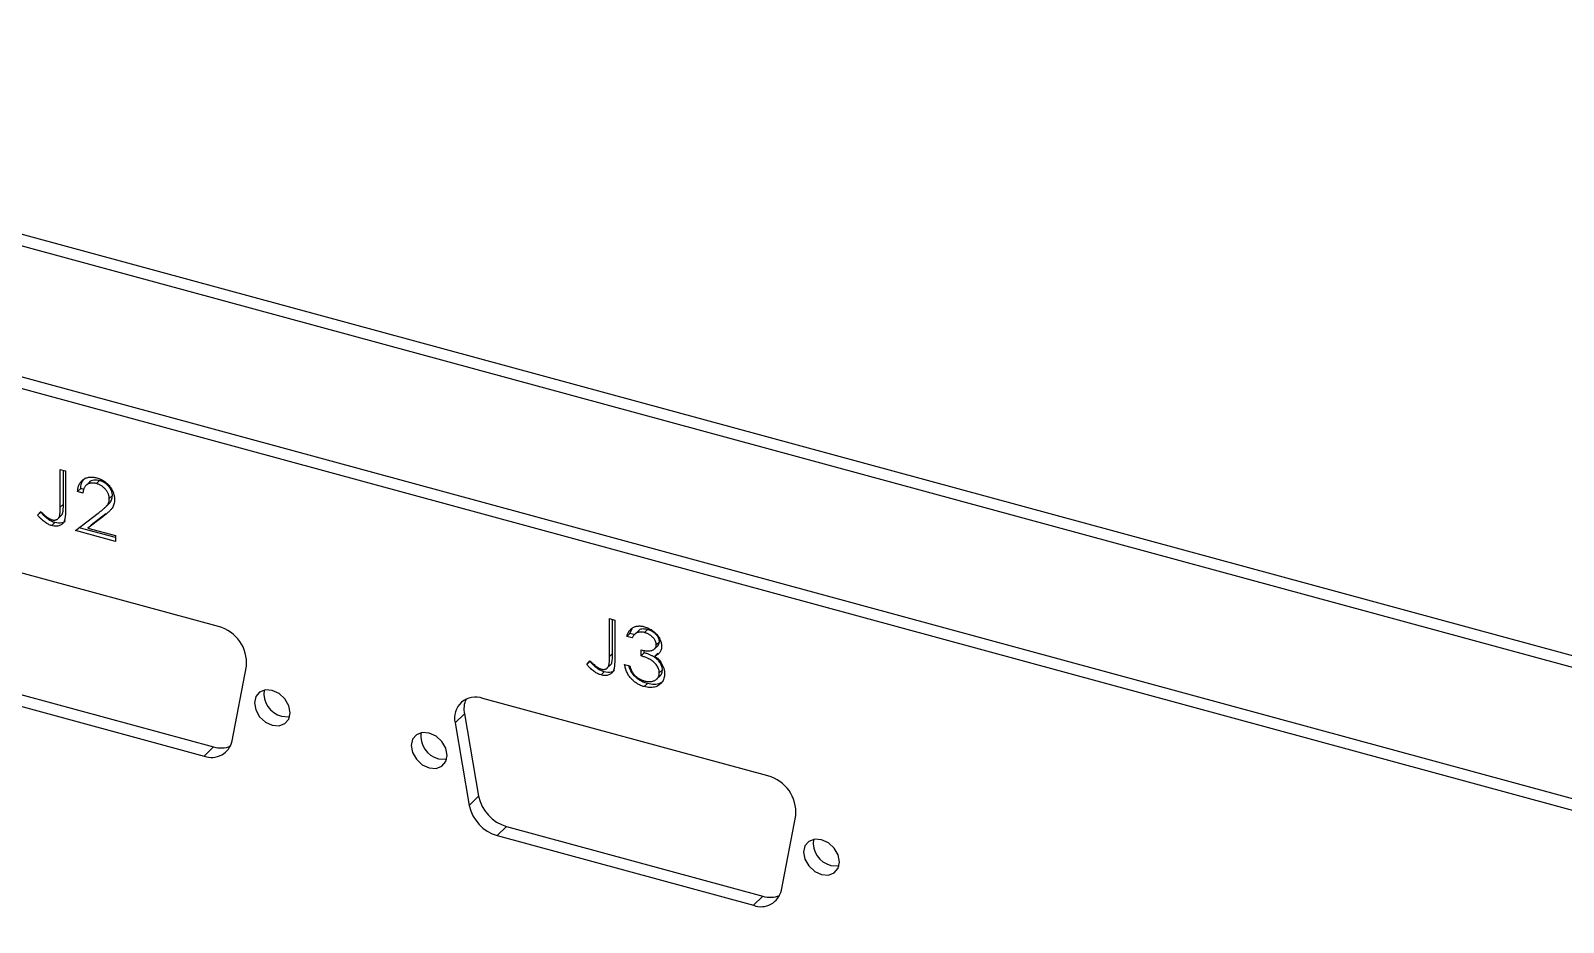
# Model space of a CAD drawing. Header units: millimetres. Extents: x 0 to 836, y 0 to 589.
# Drawn here: x 77 to 134.6, y 136.3 to 169.8 of the extents above; entities that cross this region are included whole.
import ezdxf

# ---------------------------------------------------------------- set-up
doc = ezdxf.new("R2010")
doc.units = ezdxf.units.MM

msp = doc.modelspace()

# ---------------------------------------------------------------- linework, layer by layer
at = {"color": 7, "linetype": 'Continuous', "lineweight": 25}
for p, q in [((32.21834, 173.82943), (219.71498, 122.87186)), ((32.56836, 174.17106), (220.06501, 123.21349)), ((32.21834, 168.90071), (219.71498, 117.94315)), ((31.86832, 168.55908), (219.36496, 117.60151)), ((78.12509, 153.34741), (78.32352, 153.29348)), ((78.12509, 151.9218), (78.12509, 153.34741)), ((78.24176, 152.03568), (78.24176, 153.3157)), ((78.32352, 153.29348), (78.32352, 151.84641)), ((78.89374, 152.62473), (78.77706, 152.51086)), ((79.00468, 152.59458), (78.89374, 152.62473)), ((79.22156, 152.87022), (79.07572, 152.72788)), ((79.60462, 152.92605), (79.48795, 152.81217)), ((78.24176, 152.03568), (78.12509, 151.9218)), ((78.97549, 152.45693), (78.77706, 152.51086)), ((79.81359, 151.91864), (79.95943, 152.06099)), ((80.0843, 152.36126), (79.96763, 152.24739)), ((77.27469, 151.62793), (77.39162, 151.76099)), ((77.39136, 151.7418), (77.27469, 151.62793)), ((78.02941, 151.48395), (78.17525, 151.6263)), ((78.69202, 151.05041), (79.54951, 151.70424)), ((79.71871, 151.56338), (79.1655, 151.14152)), ((79.83538, 151.67726), (79.28218, 151.25539)), ((79.83538, 151.67726), (79.71871, 151.56338)), ((77.92463, 151.34961), (77.80796, 151.23573)), ((80.1944, 150.6421), (78.69202, 151.05041)), ((80.1944, 150.78768), (78.83279, 151.15774)), ((79.28218, 151.25539), (79.1655, 151.14152)), ((79.1655, 151.14152), (80.1944, 150.86188)), ((80.1944, 150.86188), (80.1944, 150.6421)), ((84.0711, 147.44557), (73.36964, 150.354)), ((98.74972, 147.74208), (98.94815, 147.68815)), ((98.74972, 146.31647), (98.74972, 147.74208)), ((98.86639, 146.43035), (98.86639, 147.71037)), ((98.94815, 147.68815), (98.94815, 146.24108)), ((99.51837, 147.18424), (99.59979, 147.36872)), ((99.51837, 147.18424), (99.4017, 147.07036)), ((99.60012, 147.01644), (99.4017, 147.07036)), ((99.7168, 147.13031), (99.51837, 147.18424)), ((99.83262, 147.28781), (99.68678, 147.14546)), ((100.1792, 147.33432), (100.06253, 147.22044)), ((100.62389, 146.87734), (100.50722, 146.76347)), ((98.86639, 146.43035), (98.74972, 146.31647)), ((99.94028, 146.34705), (99.94028, 146.56683)), ((100.05696, 146.46093), (99.94028, 146.34705)), ((100.05696, 146.46093), (100.05696, 146.55903)), ((100.4309, 146.59562), (100.57674, 146.73797)), ((100.5641, 146.45188), (100.44742, 146.338)), ((84.57895, 143.15141), (85.11623, 145.95405)), ((97.89932, 146.02259), (98.01625, 146.15565)), ((98.01599, 146.13647), (97.89932, 146.02259)), ((98.54927, 145.74428), (98.43259, 145.6304)), ((98.65404, 145.87862), (98.79988, 146.02096)), ((99.31665, 146.02202), (99.51508, 145.96809)), ((100.51751, 145.4697), (100.66335, 145.61204)), ((100.73728, 145.82272), (100.6206, 145.70884)), ((73.90693, 145.20212), (83.53382, 142.58574)), ((74.25695, 145.54375), (83.88384, 142.92737)), ((100.17079, 145.30358), (100.05411, 145.18971)), ((104.69573, 141.84024), (93.99427, 144.74867)), ((93.29916, 144.16686), (92.94914, 143.82523)), ((93.29916, 144.16686), (93.83645, 141.07218)), ((92.94914, 143.82523), (93.48643, 140.73055)), ((83.88384, 142.92737), (83.53382, 142.58574)), ((93.83645, 141.07218), (93.48643, 140.73055)), ((94.88158, 139.93842), (94.53156, 139.59679)), ((94.88158, 139.93842), (104.50847, 137.32204)), ((105.20358, 137.54608), (105.74086, 140.34872)), ((94.53156, 139.59679), (104.15845, 136.98041)), ((104.50847, 137.32204), (104.15845, 136.98041))]:
    msp.add_line(p, q, dxfattribs=at)
at = {"color": 7, "linetype": 'Continuous', "lineweight": 25, "flags": 128}
for points in [[(86.08757, 145.0482), (85.8295, 145.06859), (85.61072, 144.98637), (85.46454, 144.81406), (85.41321, 144.57789), (85.46454, 144.31382), (85.61072, 144.06205), (85.8295, 143.86091), (86.08757, 143.74102), (86.34564, 143.72064), (86.56442, 143.80286), (86.71061, 143.97517), (86.76194, 144.21133), (86.71061, 144.4754), (86.56442, 144.72717), (86.34564, 144.92831), (86.08757, 145.0482)], [(86.4376, 144.08265), (86.69567, 144.06227), (86.74516, 144.071)], [(91.9778, 142.14018), (92.23587, 142.1198), (92.45465, 142.20202), (92.60083, 142.37433), (92.65217, 142.6105), (92.60083, 142.87457), (92.45465, 143.12633), (92.23587, 143.32748), (91.9778, 143.44736), (91.71973, 143.46775), (91.50095, 143.38553), (91.35476, 143.21322), (91.30343, 142.97705), (91.35476, 142.71298), (91.50095, 142.46121), (91.71973, 142.26007), (91.9778, 142.14018)], [(92.32782, 142.48182), (92.58589, 142.46143), (92.63539, 142.47016)], [(106.7122, 139.44287), (106.45413, 139.46326), (106.23535, 139.38103), (106.08917, 139.20872), (106.03784, 138.97256), (106.08917, 138.70849), (106.23535, 138.45672), (106.45413, 138.25558), (106.7122, 138.13569), (106.97027, 138.1153), (107.18906, 138.19752), (107.33524, 138.36983), (107.38657, 138.606), (107.33524, 138.87007), (107.18906, 139.12184), (106.97027, 139.32298), (106.7122, 139.44287)], [(107.06223, 138.47732), (107.3203, 138.45693), (107.36979, 138.46567)]]:
    msp.add_lwpolyline(points, dxfattribs=at)
at = {"color": 7, "linetype": 'Continuous', "lineweight": 25}
for centre, radius, start, end in [((83.71069, 146.0811), 1.41127, 354.8349094, 75.2038289), ((86.65096, 144.93609), 0.8797, 171.9120597, 255.9634681), ((93.71594, 144.01053), 0.78887, 69.3401829, 193.585117), ((94.18548, 144.34504), 0.90404, 155.6329408, 191.3667439), ((92.54118, 143.33525), 0.8797, 171.9120596, 255.9634681), ((83.81416, 143.31611), 0.78232, 249.0014884, 347.84735), ((84.15734, 143.82286), 0.93632, 253.0159373, 292.5323651), ((104.33532, 140.47577), 1.41127, 354.8349094, 75.2038289), ((95.29766, 141.37057), 1.49137, 191.5413408, 253.7998553), ((94.94764, 141.02894), 1.49137, 191.5413408, 253.7998553), ((107.27559, 139.33076), 0.8797, 171.9120596, 255.9634681), ((104.43879, 137.71077), 0.78232, 249.0014884, 347.84735), ((104.78197, 138.21752), 0.93632, 253.0159372, 292.5323652)]:
    msp.add_arc(centre, radius, start, end, dxfattribs=at)
for points, knots in [([(78.77706, 152.51086), (78.77836, 152.53602), (78.7809, 152.58544), (78.79279, 152.65526), (78.80981, 152.72047), (78.83387, 152.77997), (78.86376, 152.83469), (78.8996, 152.88434), (78.94205, 152.92852), (78.99019, 152.96695), (79.04247, 153), (79.09889, 153.02547), (79.15818, 153.04384), (79.22015, 153.05583), (79.28551, 153.0597), (79.35366, 153.05723), (79.42491, 153.04753), (79.47345, 153.03537), (79.49813, 153.02919)], [0, 0, 0, 0, 0.06879079, 0.13510329, 0.19897867, 0.2619043, 0.32349497, 0.38519538, 0.44696924, 0.50976478, 0.57225057, 0.63340518, 0.69325116, 0.75258316, 0.81257927, 0.87327508, 0.93554994, 1, 1, 1, 1]), ([(78.89374, 152.62473), (78.90235, 152.72931), (78.91561, 152.89033), (79.02439, 152.98376), (79.06253, 153.01652)], [0, 0, 0, 0, 0.64938868, 1, 1, 1, 1]), ([(79.48795, 152.81217), (79.47066, 152.81644), (79.4367, 152.8248), (79.38684, 152.83234), (79.33928, 152.83489), (79.2939, 152.83303), (79.25061, 152.82676), (79.20964, 152.81543), (79.17106, 152.79911), (79.13482, 152.77857), (79.10142, 152.75381), (79.07208, 152.72406), (79.04644, 152.69011), (79.02407, 152.65219), (79.00591, 152.60964), (78.99203, 152.56262), (78.98104, 152.51171), (78.97737, 152.47549), (78.97549, 152.45693)], [0, 0, 0, 0, 0.06443867, 0.12654691, 0.18688715, 0.24587754, 0.30404088, 0.36219122, 0.42097593, 0.48066028, 0.54060027, 0.6006891, 0.66193579, 0.72444251, 0.78903839, 0.85631376, 0.92635203, 1, 1, 1, 1]), ([(79.60462, 152.92605), (79.53074, 152.93779), (79.38311, 152.96126), (79.24337, 152.91138), (79.20795, 152.85637), (79.20746, 152.8556)], [0, 0, 0, 0, 0.496995395, 0.993012014, 1, 1, 1, 1]), ([(79.96763, 152.24739), (79.96723, 152.26212), (79.96643, 152.29115), (79.95945, 152.3353), (79.94889, 152.37892), (79.93377, 152.42242), (79.9138, 152.46546), (79.88949, 152.50797), (79.86145, 152.5503), (79.82901, 152.59166), (79.79337, 152.63115), (79.75573, 152.66779), (79.7159, 152.70068), (79.67405, 152.73014), (79.63031, 152.75622), (79.58458, 152.77848), (79.537, 152.79758), (79.5045, 152.80725), (79.48795, 152.81217)], [0, 0, 0, 0, 0.0619654, 0.12212191, 0.1809885, 0.23993322, 0.29990583, 0.35998885, 0.42177574, 0.48657583, 0.5515348, 0.61501754, 0.67725862, 0.73972996, 0.8030501, 0.86649513, 0.93197347, 1, 1, 1, 1]), ([(79.49813, 153.02919), (79.52238, 153.02205), (79.57002, 153.00802), (79.63955, 152.97985), (79.70574, 152.94732), (79.76846, 152.90987), (79.82722, 152.86648), (79.88244, 152.81854), (79.9348, 152.76621), (79.98193, 152.70855), (80.02521, 152.64891), (80.06255, 152.58765), (80.09452, 152.52616), (80.12117, 152.46404), (80.14079, 152.40124), (80.15569, 152.33795), (80.16411, 152.27406), (80.1654, 152.23201), (80.16605, 152.21063)], [0, 0, 0, 0, 0.06947546, 0.1365168, 0.20078882, 0.26382967, 0.32573502, 0.38729069, 0.44950922, 0.51296782, 0.57627522, 0.6375801, 0.69790261, 0.75717209, 0.81659853, 0.87665317, 0.93728964, 1, 1, 1, 1]), ([(80.0843, 152.36126), (80.0839, 152.37599), (80.08311, 152.40503), (80.07612, 152.44917), (80.06557, 152.4928), (80.05044, 152.53629), (80.03047, 152.57934), (80.00617, 152.62185), (79.97813, 152.66418), (79.94569, 152.70554), (79.91005, 152.74503), (79.8724, 152.78166), (79.83257, 152.81456), (79.79073, 152.84402), (79.74698, 152.87009), (79.70125, 152.89235), (79.65367, 152.91146), (79.62118, 152.92113), (79.60462, 152.92605)], [0, 0, 0, 0, 0.0619654, 0.12212191, 0.1809885, 0.23993322, 0.29990583, 0.35998885, 0.42177574, 0.48657583, 0.5515348, 0.61501754, 0.67725862, 0.73972996, 0.8030501, 0.86649513, 0.93197347, 1, 1, 1, 1]), ([(78.1591, 151.61395), (78.16293, 151.61658), (78.18848, 151.63415), (78.24709, 151.76655), (78.24413, 151.91606), (78.24176, 152.03568)], [0, 0, 0, 0, 0.0339951, 0.22717117, 1, 1, 1, 1]), ([(79.54951, 151.70424), (79.57039, 151.71968), (79.61049, 151.74936), (79.66721, 151.79317), (79.71815, 151.83428), (79.76365, 151.87248), (79.80271, 151.90878), (79.83737, 151.94111), (79.86515, 151.97199), (79.89529, 152.00833), (79.92448, 152.05477), (79.94957, 152.11441), (79.96487, 152.17866), (79.9667, 152.22438), (79.96763, 152.24739)], [0, 0, 0, 0, 0.11080264, 0.2128292, 0.30610131, 0.39064732, 0.46692447, 0.53448104, 0.59358694, 0.644557, 0.73620045, 0.82502403, 0.91198558, 1, 1, 1, 1]), ([(80.16605, 152.21063), (80.16498, 152.18107), (80.16286, 152.12248), (80.14472, 152.04046), (80.11639, 151.96392), (80.08228, 151.90539), (80.04787, 151.8601), (80.01686, 151.82355), (79.98056, 151.78498), (79.93844, 151.74471), (79.89136, 151.70208), (79.83892, 151.65726), (79.78072, 151.61095), (79.73987, 151.57962), (79.71871, 151.56338)], [0, 0, 0, 0, 0.0987022, 0.19567231, 0.29242243, 0.39134254, 0.44446244, 0.50422878, 0.57035234, 0.64254575, 0.72228751, 0.80792112, 0.90046954, 1, 1, 1, 1]), ([(79.94261, 152.04926), (79.95094, 152.05598), (79.9992, 152.09489), (80.06503, 152.19283), (80.07788, 152.30515), (80.0843, 152.36126)], [0, 0, 0, 0, 0.09457385, 0.54764454, 1, 1, 1, 1]), ([(77.80796, 151.23573), (77.78651, 151.24223), (77.74334, 151.25529), (77.6791, 151.2836), (77.61505, 151.31773), (77.55083, 151.35968), (77.48519, 151.41083), (77.41723, 151.47288), (77.34608, 151.54599), (77.29922, 151.59977), (77.27469, 151.62793)], [0, 0, 0, 0, 0.1060709, 0.21342168, 0.32168549, 0.43385794, 0.55408128, 0.68758704, 0.83646585, 1, 1, 1, 1]), ([(77.92463, 151.34961), (77.90318, 151.3561), (77.86002, 151.36916), (77.79578, 151.39747), (77.73172, 151.43161), (77.6675, 151.47355), (77.60186, 151.5247), (77.5339, 151.58676), (77.46276, 151.65987), (77.41589, 151.71365), (77.39136, 151.7418)], [0, 0, 0, 0, 0.1060709, 0.21342168, 0.32168549, 0.43385794, 0.55408128, 0.68758704, 0.83646585, 1, 1, 1, 1]), ([(77.39162, 151.76099), (77.41859, 151.73562), (77.46953, 151.68774), (77.54439, 151.6236), (77.61072, 151.56803), (77.65411, 151.5371), (77.6742, 151.52278)], [0, 0, 0, 0, 0.29918429, 0.56489895, 0.79854787, 1, 1, 1, 1]), ([(77.6742, 151.52278), (77.68638, 151.51484), (77.71027, 151.49927), (77.7468, 151.47921), (77.78313, 151.4638), (77.80721, 151.45623), (77.81903, 151.45251)], [0, 0, 0, 0, 0.26295163, 0.51570669, 0.76210923, 1, 1, 1, 1]), ([(78.32352, 151.84641), (78.32332, 151.81971), (78.32294, 151.76843), (78.32084, 151.69499), (78.31697, 151.62847), (78.31132, 151.5687), (78.30379, 151.51592), (78.29518, 151.46948), (78.28475, 151.42998), (78.26904, 151.38672), (78.24328, 151.34159), (78.20451, 151.29582), (78.15635, 151.25966), (78.10057, 151.23206), (78.03668, 151.21535), (77.96599, 151.21009), (77.88894, 151.21611), (77.83549, 151.22906), (77.80796, 151.23573)], [0, 0, 0, 0, 0.07736068, 0.14854195, 0.21400774, 0.2729945, 0.3264092, 0.3738804, 0.41601994, 0.45212552, 0.51800171, 0.58236693, 0.64704378, 0.71333042, 0.78091197, 0.85039496, 0.92292297, 1, 1, 1, 1]), ([(77.81903, 151.45251), (77.83431, 151.44898), (77.86451, 151.44202), (77.90839, 151.44102), (77.95037, 151.44629), (77.98895, 151.46023), (78.02451, 151.4796), (78.05385, 151.50675), (78.07831, 151.53902), (78.09303, 151.57186), (78.1024, 151.60291), (78.10836, 151.63217), (78.11356, 151.66686), (78.1181, 151.70699), (78.12075, 151.75298), (78.12373, 151.80409), (78.12481, 151.86106), (78.12499, 151.90094), (78.12509, 151.9218)], [0, 0, 0, 0, 0.06232637, 0.12319625, 0.18403622, 0.24696409, 0.3106994, 0.37326764, 0.43658758, 0.50212479, 0.53900472, 0.58325538, 0.63444652, 0.69267605, 0.75857049, 0.83165867, 0.9119171, 1, 1, 1, 1]), ([(78.31904, 151.41835), (78.3096, 151.40728), (78.2753, 151.3671), (78.14792, 151.31448), (78.01382, 151.33558), (77.92463, 151.34961)], [0, 0, 0, 0, 0.11287279, 0.41000734, 1, 1, 1, 1]), ([(99.4017, 147.07036), (99.40707, 147.09047), (99.41758, 147.12979), (99.4395, 147.18408), (99.46338, 147.23461), (99.49205, 147.27953), (99.52333, 147.3205), (99.55916, 147.35587), (99.5979, 147.38722), (99.64075, 147.41275), (99.68568, 147.4342), (99.73333, 147.44995), (99.78275, 147.46121), (99.83427, 147.46755), (99.88804, 147.46825), (99.94359, 147.46427), (100.00106, 147.45587), (100.04006, 147.44598), (100.05987, 147.44095)], [0, 0, 0, 0, 0.07262535, 0.14197661, 0.20898493, 0.27395687, 0.33688935, 0.39874495, 0.46011589, 0.52082492, 0.58099446, 0.64015193, 0.69862245, 0.75727108, 0.81642669, 0.87625405, 0.93716529, 1, 1, 1, 1]), ([(100.1792, 147.33432), (100.12248, 147.34468), (100.00921, 147.36536), (99.87792, 147.33694), (99.83832, 147.2808), (99.82732, 147.26521)], [0, 0, 0, 0, 0.42011663, 0.83887469, 1, 1, 1, 1]), ([(100.05987, 147.44095), (100.08873, 147.43226), (100.14582, 147.41508), (100.22969, 147.37703), (100.31057, 147.33091), (100.38757, 147.27663), (100.45909, 147.21606), (100.52273, 147.1498), (100.57762, 147.07905), (100.62367, 147.00486), (100.65972, 146.92914), (100.68631, 146.85408), (100.7025, 146.78008), (100.70459, 146.73251), (100.70564, 146.70868)], [0, 0, 0, 0, 0.09025425, 0.17853979, 0.26609303, 0.35463098, 0.44188615, 0.52574692, 0.60811363, 0.69019727, 0.77082148, 0.84832618, 0.92401174, 1, 1, 1, 1]), ([(100.06253, 147.22044), (100.03735, 147.22643), (99.98818, 147.23813), (99.91729, 147.24283), (99.85139, 147.23748), (99.80102, 147.22342), (99.76382, 147.20613), (99.73724, 147.18943), (99.71113, 147.16993), (99.68723, 147.14553), (99.66305, 147.119), (99.64103, 147.08799), (99.61964, 147.05388), (99.60676, 147.02916), (99.60012, 147.01644)], [0, 0, 0, 0, 0.12271194, 0.23968496, 0.35181586, 0.46376613, 0.52081779, 0.57944829, 0.64060415, 0.70529751, 0.77363388, 0.84466938, 0.92005651, 1, 1, 1, 1]), ([(99.94028, 146.56683), (99.96764, 146.55985), (100.02122, 146.54617), (100.09949, 146.53556), (100.17433, 146.52996), (100.24409, 146.53358), (100.30767, 146.54253), (100.36283, 146.55806), (100.4088, 146.5795), (100.44535, 146.60742), (100.47285, 146.64055), (100.49296, 146.6774), (100.50484, 146.71858), (100.50642, 146.74845), (100.50722, 146.76347)], [0, 0, 0, 0, 0.11016555, 0.21578726, 0.31802743, 0.41757395, 0.51165049, 0.5961621, 0.67293453, 0.74366956, 0.810677, 0.87405896, 0.9366963, 1, 1, 1, 1]), ([(100.50722, 146.76347), (100.50696, 146.77473), (100.50644, 146.79713), (100.49987, 146.83145), (100.49, 146.86566), (100.47643, 146.89975), (100.45827, 146.93375), (100.43653, 146.96763), (100.41065, 147.00139), (100.38099, 147.03435), (100.34915, 147.06675), (100.31424, 147.09638), (100.27734, 147.12365), (100.23839, 147.14844), (100.19726, 147.17031), (100.15416, 147.1897), (100.109, 147.20677), (100.07819, 147.21584), (100.06253, 147.22044)], [0, 0, 0, 0, 0.055274549, 0.109966094, 0.163247443, 0.218076185, 0.273300874, 0.3309093, 0.390994523, 0.454175953, 0.518861541, 0.583310532, 0.648516682, 0.715030887, 0.782502073, 0.852322685, 0.92492849, 1, 1, 1, 1]), ([(100.62389, 146.87734), (100.62363, 146.88861), (100.62311, 146.91101), (100.61654, 146.94532), (100.60667, 146.97954), (100.5931, 147.01363), (100.57494, 147.04763), (100.5532, 147.08151), (100.52732, 147.11527), (100.49767, 147.14823), (100.46582, 147.18062), (100.43092, 147.21026), (100.39401, 147.23752), (100.35506, 147.26232), (100.31394, 147.28419), (100.27084, 147.30358), (100.22568, 147.32065), (100.19486, 147.32971), (100.1792, 147.33432)], [0, 0, 0, 0, 0.055274549, 0.109966094, 0.163247443, 0.218076185, 0.273300874, 0.3309093, 0.390994523, 0.454175953, 0.518861541, 0.583310532, 0.648516682, 0.715030887, 0.782502073, 0.852322685, 0.92492849, 1, 1, 1, 1]), ([(100.5616, 146.72459), (100.56251, 146.72501), (100.58808, 146.73687), (100.61287, 146.79223), (100.62022, 146.84898), (100.62389, 146.87734)], [0, 0, 0, 0, 0.01818516, 0.50923234, 1, 1, 1, 1]), ([(98.94815, 146.24108), (98.94795, 146.21437), (98.94757, 146.1631), (98.94547, 146.08966), (98.9416, 146.02314), (98.93596, 145.96337), (98.92842, 145.91059), (98.91981, 145.86415), (98.90938, 145.82465), (98.89367, 145.78138), (98.86791, 145.73625), (98.82914, 145.69049), (98.78098, 145.65433), (98.7252, 145.62672), (98.66131, 145.61001), (98.59062, 145.60476), (98.51357, 145.61078), (98.46013, 145.62373), (98.43259, 145.6304)], [0, 0, 0, 0, 0.07736068, 0.14854195, 0.21400774, 0.2729945, 0.3264092, 0.3738804, 0.41601994, 0.45212552, 0.51800171, 0.58236693, 0.64704378, 0.71333042, 0.78091197, 0.85039496, 0.92292297, 1, 1, 1, 1]), ([(98.44366, 145.84718), (98.45894, 145.84365), (98.48914, 145.83668), (98.53302, 145.83568), (98.575, 145.84096), (98.61358, 145.85489), (98.64914, 145.87427), (98.67848, 145.90141), (98.70294, 145.93369), (98.71766, 145.96653), (98.72703, 145.99758), (98.73299, 146.02684), (98.73819, 146.06152), (98.74273, 146.10165), (98.74538, 146.14764), (98.74836, 146.19876), (98.74944, 146.25573), (98.74962, 146.2956), (98.74972, 146.31647)], [0, 0, 0, 0, 0.06232637, 0.12319625, 0.18403622, 0.24696409, 0.3106994, 0.37326764, 0.43658758, 0.50212479, 0.53900472, 0.58325538, 0.63444652, 0.69267605, 0.75857049, 0.83165867, 0.9119171, 1, 1, 1, 1]), ([(98.78373, 146.00862), (98.78756, 146.01125), (98.81311, 146.02882), (98.87172, 146.16121), (98.86876, 146.31073), (98.86639, 146.43035)], [0, 0, 0, 0, 0.0339951, 0.22717117, 1, 1, 1, 1]), ([(100.6206, 145.70884), (100.61964, 145.72907), (100.61771, 145.76943), (100.60298, 145.83204), (100.57876, 145.89508), (100.54486, 145.95766), (100.50358, 146.01833), (100.45534, 146.07557), (100.39973, 146.1271), (100.34855, 146.16616), (100.30321, 146.19565), (100.26442, 146.21763), (100.22098, 146.23912), (100.17343, 146.26105), (100.12141, 146.28285), (100.06498, 146.30458), (100.00412, 146.32624), (99.96199, 146.33997), (99.94028, 146.34705)], [0, 0, 0, 0, 0.06690919, 0.13348544, 0.20103512, 0.27123434, 0.34287998, 0.41383613, 0.48597662, 0.56022956, 0.59988418, 0.64405484, 0.69189193, 0.74468752, 0.80149178, 0.8628577, 0.92932838, 1, 1, 1, 1]), ([(100.73728, 145.82272), (100.73631, 145.84295), (100.73438, 145.88331), (100.71966, 145.94591), (100.69544, 146.00896), (100.66153, 146.07154), (100.62026, 146.13221), (100.57202, 146.18945), (100.51641, 146.24097), (100.46522, 146.28004), (100.41989, 146.30953), (100.38109, 146.33151), (100.33765, 146.35299), (100.29011, 146.37492), (100.23809, 146.39673), (100.18166, 146.41846), (100.1208, 146.44011), (100.07867, 146.45385), (100.05696, 146.46093)], [0, 0, 0, 0, 0.06690919, 0.13348544, 0.20103512, 0.27123434, 0.34287998, 0.41383613, 0.48597662, 0.56022956, 0.59988418, 0.64405484, 0.69189193, 0.74468752, 0.80149178, 0.8628577, 0.92932838, 1, 1, 1, 1]), ([(100.70564, 146.70868), (100.70491, 146.68622), (100.70347, 146.64228), (100.69126, 146.58087), (100.6707, 146.52545), (100.64223, 146.47564), (100.60538, 146.43195), (100.56073, 146.39408), (100.50798, 146.3619), (100.468, 146.34612), (100.44742, 146.338)], [0, 0, 0, 0, 0.12806755, 0.25060832, 0.37063017, 0.49007225, 0.61037476, 0.73431307, 0.8632165, 1, 1, 1, 1]), ([(100.44742, 146.338), (100.47094, 146.3206), (100.51754, 146.28613), (100.58107, 146.22609), (100.63873, 146.16104), (100.67089, 146.11376), (100.68704, 146.09001)], [0, 0, 0, 0, 0.2538796, 0.50300892, 0.75029108, 1, 1, 1, 1]), ([(98.43259, 145.6304), (98.41114, 145.63689), (98.36798, 145.64995), (98.30373, 145.67826), (98.23968, 145.7124), (98.17546, 145.75434), (98.10982, 145.80549), (98.04186, 145.86755), (97.97071, 145.94066), (97.92385, 145.99444), (97.89932, 146.02259)], [0, 0, 0, 0, 0.1060709, 0.21342168, 0.32168549, 0.43385794, 0.55408128, 0.68758704, 0.83646585, 1, 1, 1, 1]), ([(98.54927, 145.74428), (98.52781, 145.75077), (98.48465, 145.76383), (98.42041, 145.79214), (98.35635, 145.82628), (98.29213, 145.86822), (98.22649, 145.91937), (98.15853, 145.98142), (98.08739, 146.05454), (98.04052, 146.10832), (98.01599, 146.13647)], [0, 0, 0, 0, 0.1060709, 0.21342168, 0.32168549, 0.43385794, 0.55408128, 0.68758704, 0.83646585, 1, 1, 1, 1]), ([(98.01625, 146.15565), (98.04322, 146.13029), (98.09416, 146.08241), (98.16902, 146.01827), (98.23535, 145.96269), (98.27874, 145.93177), (98.29883, 145.91745)], [0, 0, 0, 0, 0.29918429, 0.56489895, 0.79854787, 1, 1, 1, 1]), ([(98.29883, 145.91745), (98.31101, 145.90951), (98.3349, 145.89394), (98.37143, 145.87388), (98.40776, 145.85847), (98.43184, 145.8509), (98.44366, 145.84718)], [0, 0, 0, 0, 0.262951626, 0.515706692, 0.762109227, 1, 1, 1, 1]), ([(98.94367, 145.81301), (98.93423, 145.80195), (98.89993, 145.76176), (98.77255, 145.70914), (98.63845, 145.73024), (98.54927, 145.74428)], [0, 0, 0, 0, 0.11287279, 0.41000734, 1, 1, 1, 1]), ([(100.05411, 145.18971), (100.03047, 145.19666), (99.98396, 145.21035), (99.91558, 145.23608), (99.85031, 145.26688), (99.78806, 145.30137), (99.72877, 145.33977), (99.67264, 145.38277), (99.6193, 145.42991), (99.56927, 145.48143), (99.52255, 145.53654), (99.48038, 145.59567), (99.44206, 145.65813), (99.40861, 145.72423), (99.37852, 145.79367), (99.35377, 145.86667), (99.33198, 145.9433), (99.32185, 145.99532), (99.31665, 146.02202)], [0, 0, 0, 0, 0.06554117, 0.12896317, 0.19037714, 0.25009236, 0.30854843, 0.36639796, 0.42454219, 0.48317, 0.5422434, 0.60173935, 0.662506, 0.72485551, 0.78912783, 0.8563464, 0.92629523, 1, 1, 1, 1]), ([(100.17079, 145.30358), (100.06913, 145.33975), (99.86611, 145.41197), (99.62958, 145.64179), (99.51135, 145.84489), (99.48405, 145.95268), (99.47694, 145.98074)], [0, 0, 0, 0, 0.32667115, 0.65241643, 0.90952311, 1, 1, 1, 1]), ([(99.51508, 145.96809), (99.52025, 145.95018), (99.53031, 145.91536), (99.54742, 145.86452), (99.56692, 145.81687), (99.58784, 145.77238), (99.60981, 145.73076), (99.6344, 145.69252), (99.65977, 145.65677), (99.6789, 145.63532), (99.68826, 145.62483)], [0, 0, 0, 0, 0.149770386, 0.29131641, 0.425966373, 0.552159574, 0.671527414, 0.786121629, 0.895325073, 1, 1, 1, 1]), ([(99.68826, 145.62483), (99.70064, 145.61221), (99.72536, 145.58702), (99.76565, 145.5525), (99.80801, 145.52056), (99.85338, 145.49263), (99.90077, 145.46654), (99.95095, 145.44425), (100.00347, 145.42405), (100.03933, 145.41378), (100.05766, 145.40853)], [0, 0, 0, 0, 0.118271305, 0.236177533, 0.355662933, 0.475904165, 0.600127342, 0.728608116, 0.861313476, 1, 1, 1, 1]), ([(100.81903, 145.67337), (100.8179, 145.64367), (100.81564, 145.58442), (100.79542, 145.50145), (100.76408, 145.4235), (100.71957, 145.3529), (100.66532, 145.29027), (100.60079, 145.23857), (100.52669, 145.1992), (100.44406, 145.17193), (100.35453, 145.15652), (100.25878, 145.15496), (100.15818, 145.16433), (100.08919, 145.18115), (100.05411, 145.18971)], [0, 0, 0, 0, 0.07964825, 0.15892168, 0.23961949, 0.32260943, 0.40603464, 0.4876021, 0.56968463, 0.65303615, 0.73743572, 0.82247782, 0.90974766, 1, 1, 1, 1]), ([(100.05766, 145.40853), (100.07835, 145.40328), (100.11881, 145.39302), (100.17785, 145.38376), (100.23401, 145.37837), (100.28668, 145.37931), (100.33654, 145.3846), (100.3829, 145.39567), (100.42636, 145.41162), (100.46637, 145.4323), (100.50234, 145.45707), (100.53402, 145.48459), (100.56094, 145.51484), (100.58266, 145.54815), (100.59982, 145.58417), (100.61149, 145.62328), (100.61961, 145.66461), (100.62027, 145.69402), (100.6206, 145.70884)], [0, 0, 0, 0, 0.07607174, 0.14875171, 0.21840279, 0.28575958, 0.35059802, 0.41496404, 0.47806934, 0.54176068, 0.60434986, 0.66407502, 0.72146362, 0.77758713, 0.83264445, 0.88784351, 0.94346034, 1, 1, 1, 1]), ([(100.6421, 145.60439), (100.66343, 145.62281), (100.724, 145.67511), (100.73206, 145.76469), (100.73728, 145.82272)], [0, 0, 0, 0, 0.35218843, 1, 1, 1, 1]), ([(100.68704, 146.09001), (100.69768, 146.073), (100.71879, 146.03926), (100.74484, 145.98716), (100.76847, 145.93521), (100.78688, 145.88296), (100.80114, 145.83067), (100.81134, 145.77824), (100.81767, 145.72555), (100.81858, 145.69083), (100.81903, 145.67337)], [0, 0, 0, 0, 0.12813551, 0.25417271, 0.37811165, 0.50171226, 0.62398631, 0.74709561, 0.87287464, 1, 1, 1, 1]), ([(100.68041, 145.34496), (100.6711, 145.33604), (100.60893, 145.27652), (100.42277, 145.25848), (100.25482, 145.28854), (100.17079, 145.30358)], [0, 0, 0, 0, 0.080955825, 0.540181723, 1, 1, 1, 1])]:
    msp.add_open_spline(points, degree=3, knots=knots, dxfattribs=at)

doc.saveas('drawing.dxf')
